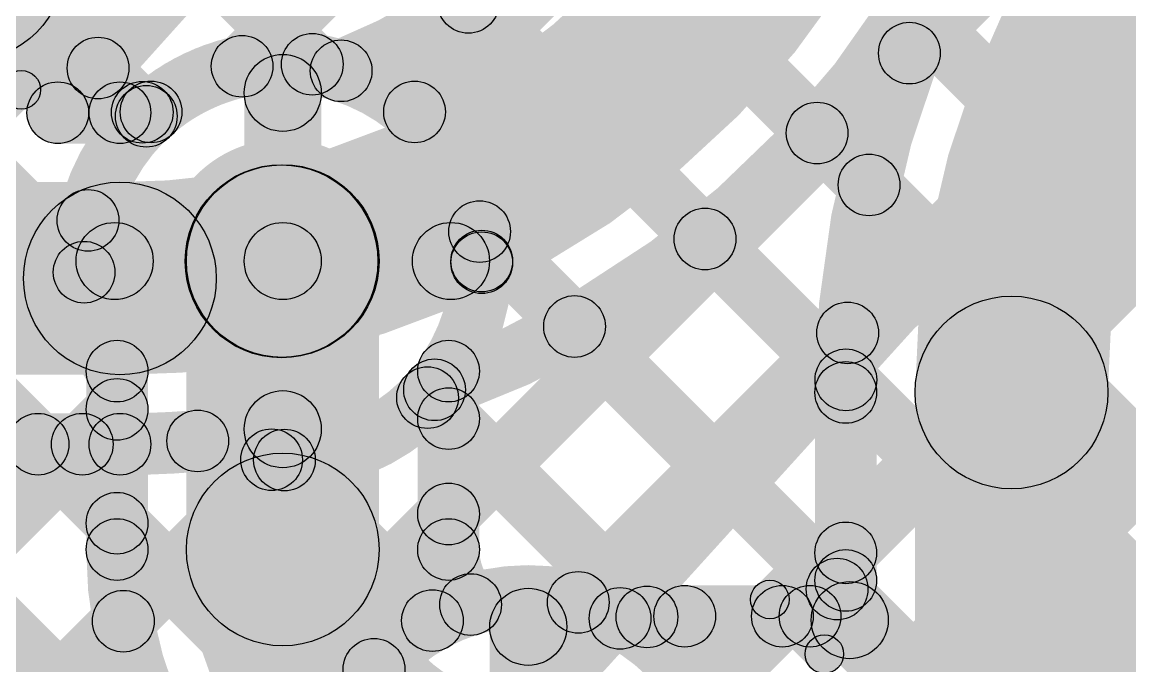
# Model space of a CAD drawing. Header units: millimetres. Extents: x -2.17 to 2.17, y -2.17 to 2.17.
# Drawn here: x -1.1756 to -1.032, y 1.0161 to 1.0996 of the extents above; entities that cross this region are included whole.
import ezdxf

# ---------------------------------------------------------------- set-up
doc = ezdxf.new("R2010")
doc.units = ezdxf.units.MM
doc.header["$MEASUREMENT"] = 0
for name, color, linetype in [('BottomLayer', 5, 'Continuous'), ('BottomSolder', 6, 'Continuous'), ('Mechanical2', 216, 'Continuous'), ('TopLayer', 1, 'Continuous'), ('TopOverlay', 2, 'Continuous'), ('TopPaste', 8, 'Continuous'), ('TopSolder', 216, 'Continuous'), ('ViaHoleLayer', 16, 'Continuous')]:
    doc.layers.add(name, color=color, linetype=linetype)

# ---------------------------------------------------------------- blocks, each defined once
blk = doc.blocks.new('WS2812B_M____170')
at = {"layer": 'TopLayer'}
blk.add_hatch(color=1, dxfattribs=at).paths.add_polyline_path([(0.03503945, -0.01141735), (0.09409455, -0.01141735), (0.09409455, -0.05078745), (0.03503945, -0.05078745)])
at = {"layer": 'TopOverlay'}
h = blk.add_hatch(color=2, dxfattribs=at)
edge = h.paths.add_edge_path()
edge.add_arc((0.07, -0.06), 0.0025, 0, 360)
for points in [[(0.072499899999875, -0.06999992500025), (0.06749990000012501, -0.06999987499975), (0.067500000000125, -0.05999997499975), (0.072499999999875, -0.06000002500025)], [(0.0699999, -0.0674999), (0.0699999, -0.0724999), (-0.0699999, -0.0724999), (-0.0699999, -0.0674999)]]:
    blk.add_hatch(color=2, dxfattribs=at).paths.add_polyline_path(points)
h = blk.add_hatch(color=2, dxfattribs=at)
edge = h.paths.add_edge_path()
edge.add_arc((0.0699999, -0.0699999), 0.0025, 0, 360)
h = blk.add_hatch(color=2, dxfattribs=at)
edge = h.paths.add_edge_path()
edge.add_arc((0.0699999, -0.0699999), 0.0025, 0, 360)
at = {"layer": 'TopPaste'}
blk.add_hatch(color=8, dxfattribs=at).paths.add_polyline_path([(0.03503945, -0.01141735), (0.09409455, -0.01141735), (0.09409455, -0.05078745), (0.03503945, -0.05078745)])
at = {"layer": 'TopSolder'}
blk.add_hatch(color=216, dxfattribs=at).paths.add_polyline_path([(0.03103945, -0.00741735), (0.09809455, -0.00741735), (0.09809455, -0.05478745), (0.03103945, -0.05478745)])
at = {"layer": 'TopOverlay'}
for centre in [(0.07, -0.06), (0.0699999, -0.0699999), (0.0699999, -0.0699999)]:
    blk.add_circle(centre, 0.0025, dxfattribs=at)
blk = doc.blocks.new('C__0402_295')
at = {"layer": 'TopLayer'}
for points in [[(-0.0275, -0.0125), (-0.0275, 0.0125), (-0.009499999999999998, 0.0125), (-0.009500000000000001, -0.0125)], [(0.009499999999999998, -0.0125), (0.009500000000000001, 0.0125), (0.0275, 0.0125), (0.0275, -0.0125)]]:
    blk.add_hatch(color=1, dxfattribs=at).paths.add_polyline_path(points)
at = {"layer": 'TopOverlay'}
h = blk.add_hatch(color=2, dxfattribs=at)
edge = h.paths.add_edge_path()
edge.add_arc((-0.031, 0.016), 0.0025, 0, 360)
h = blk.add_hatch(color=2, dxfattribs=at)
edge = h.paths.add_edge_path()
edge.add_arc((-0.031, 0.016), 0.0025, 0, 360)
for points in [[(-0.031, 0.0135), (-0.031, 0.0185), (-0.011, 0.0185), (-0.011, 0.0135)], [(0.011, 0.0135), (0.011, 0.0185), (0.031, 0.0185), (0.031, 0.0135)], [(-0.0335, 0.016), (-0.0285, 0.016), (-0.0285, -0.016), (-0.0335, -0.016)], [(0.0285, 0.016), (0.0335, 0.016), (0.0335, -0.016), (0.0285, -0.016)], [(-0.031, -0.0185), (-0.031, -0.0135), (-0.011, -0.0135), (-0.011, -0.0185)], [(0.011, -0.0185), (0.011, -0.0135), (0.031, -0.0135), (0.031, -0.0185)]]:
    blk.add_hatch(color=2, dxfattribs=at).paths.add_polyline_path(points)
h = blk.add_hatch(color=2, dxfattribs=at)
edge = h.paths.add_edge_path()
edge.add_arc((-0.011, 0.016), 0.0025, 0, 360)
h = blk.add_hatch(color=2, dxfattribs=at)
edge = h.paths.add_edge_path()
edge.add_arc((0.011, 0.016), 0.0025, 0, 360)
h = blk.add_hatch(color=2, dxfattribs=at)
edge = h.paths.add_edge_path()
edge.add_arc((0.031, 0.016), 0.0025, 0, 360)
h = blk.add_hatch(color=2, dxfattribs=at)
edge = h.paths.add_edge_path()
edge.add_arc((0.031, 0.016), 0.0025, 0, 360)
h = blk.add_hatch(color=2, dxfattribs=at)
edge = h.paths.add_edge_path()
edge.add_arc((-0.031, -0.016), 0.0025, 0, 360)
h = blk.add_hatch(color=2, dxfattribs=at)
edge = h.paths.add_edge_path()
edge.add_arc((-0.031, -0.016), 0.0025, 0, 360)
h = blk.add_hatch(color=2, dxfattribs=at)
edge = h.paths.add_edge_path()
edge.add_arc((-0.011, -0.016), 0.0025, 0, 360)
h = blk.add_hatch(color=2, dxfattribs=at)
edge = h.paths.add_edge_path()
edge.add_arc((0.011, -0.016), 0.0025, 0, 360)
h = blk.add_hatch(color=2, dxfattribs=at)
edge = h.paths.add_edge_path()
edge.add_arc((0.031, -0.016), 0.0025, 0, 360)
h = blk.add_hatch(color=2, dxfattribs=at)
edge = h.paths.add_edge_path()
edge.add_arc((0.031, -0.016), 0.0025, 0, 360)
at = {"layer": 'TopPaste'}
for points in [[(-0.0275, -0.0125), (-0.0275, 0.0125), (-0.009499999999999998, 0.0125), (-0.009500000000000001, -0.0125)], [(0.009499999999999998, -0.0125), (0.009500000000000001, 0.0125), (0.0275, 0.0125), (0.0275, -0.0125)]]:
    blk.add_hatch(color=8, dxfattribs=at).paths.add_polyline_path(points)
at = {"layer": 'TopSolder'}
for points in [[(-0.0298622, -0.0148622), (-0.0298622, 0.0148622), (-0.007137799999999999, 0.0148622), (-0.007137800000000001, -0.0148622)], [(0.007137799999999999, -0.0148622), (0.007137800000000001, 0.0148622), (0.0298622, 0.0148622), (0.0298622, -0.0148622)]]:
    blk.add_hatch(color=216, dxfattribs=at).paths.add_polyline_path(points)
at = {"layer": 'TopOverlay'}
for centre in [(-0.031, 0.016), (-0.031, 0.016), (-0.011, 0.016), (0.011, 0.016), (0.031, 0.016), (0.031, 0.016), (-0.031, -0.016), (-0.031, -0.016), (-0.011, -0.016), (0.011, -0.016), (0.031, -0.016), (0.031, -0.016)]:
    blk.add_circle(centre, 0.0025, dxfattribs=at)

msp = doc.modelspace()

# ---------------------------------------------------------------- hatches: boundary and pattern name
at = {"layer": 'BottomLayer'}
for points in [[(-1.117510872875254, 1.033006072875254), (-1.123167727124746, 1.038662927124746), (-0.1057093271247462, 2.056121327124746), (-0.1000524728752538, 2.050464472875254)], [(-1.113200772875254, 1.065600472875254), (-1.118857627124746, 1.071257327124746), (-0.1376671271247462, 2.052447827124746), (-0.1320102728752538, 2.046790972875254)], [(-1.121923272875254, 1.085162272875254), (-1.127580127124746, 1.090819127124746), (-0.1696249271247462, 2.048774327124746), (-0.1639680728752538, 2.043117472875254)], [(-1.144286372875254, 1.091083472875254), (-1.149943227124746, 1.096740327124746), (-0.2015827271247462, 2.045100827124746), (-0.1959258728752538, 2.039443972875254)], [(-1.971593072875254, 0.2920610728752538), (-1.977249927124746, 0.2977179271247462), (-0.2335405271247462, 2.041427327124746), (-0.2278836728752538, 2.035770472875254)], [(-1.412641927124746, 1.476274972875254), (-1.406985072875254, 1.481931827124746), (-0.4903816728752539, 0.5653284271247462), (-0.4960385271247462, 0.5596715728752538)], [(-1.426784027281452, 1.46213287303196), (-1.421127172718547, 1.46778972696804), (-0.5186659727185475, 0.5653284269680399), (-0.5243228272814524, 0.5596715730319601)], [(-1.440924127124746, 1.447992772875254), (-1.435267272875254, 1.453649627124746), (-0.5469460728752539, 0.5653284271247462), (-0.5526029271247461, 0.5596715728752538)], [(-1.455066227286243, 1.433850673036751), (-1.449409372713757, 1.439507526963249), (-0.5737189727137568, 0.5638170269632492), (-0.5793758272862432, 0.5581601730367508)], [(-1.100688172875254, 1.021544472875254), (-1.106345027124746, 1.027201327124746), (-0.7073284271247462, 1.426217927124746), (-0.7016715728752538, 1.420561072875254)], [(-1.469208427124746, 1.419708472875254), (-1.463551572875254, 1.425365327124746), (-1.135186572875254, 1.097000327124746), (-1.140843427124746, 1.091343472875254)], [(-1.483350527565349, 1.405566373315856), (-1.477693672434651, 1.411223226684144), (-1.156721172434651, 1.090250626684144), (-1.162378027565349, 1.084593773315856)], [(-1.497492727124746, 1.391424172875254), (-1.491835872875254, 1.397081027124746), (-1.164781272875254, 1.070026427124746), (-1.170438127124746, 1.064369572875254)], [(-1.084696172875254, 1.009252172875254), (-1.090353027124746, 1.014909027124746), (-0.7073284271247462, 1.397933627124746), (-0.7016715728752538, 1.392276772875254)], [(-1.510450027124746, 1.376097172875254), (-1.504793172875254, 1.381754027124746), (-1.160510872875254, 1.037471727124746), (-1.166167727124746, 1.031814872875254)], [(-1.773602972875254, 0.2920610728752538), (-1.779259827124746, 0.2977179271247462), (-0.7073284271247462, 1.369649327124746), (-0.7016715728752538, 1.363992472875254)], [(-1.522620827124746, 1.359983672875254), (-1.516963972875254, 1.365640527124746), (-0.6425413728752538, 0.4912179271247462), (-0.6481982271247462, 0.4855610728752539)], [(-1.745318672875254, 0.2920610728752538), (-1.750975527124746, 0.2977179271247462), (-0.7073284271247462, 1.341365027124746), (-0.7016715728752538, 1.335708172875254)], [(-1.1368393, 1.0686458), (-1.1468393, 1.0686458), (-1.1468393, 1.0904568), (-1.1368393, 1.0904568)], [(-1.943308772875254, 0.2920610728752538), (-1.948965627124746, 0.2977179271247462), (-1.169933827124746, 1.076749727124746), (-1.164276972875254, 1.071092872875254)], [(-1.119141627124746, 1.069641672875254), (-1.113484772875254, 1.075298527124746), (-0.5920360728752538, 0.5538498271247462), (-0.5976929271247462, 0.5481929728752538)], [(-1.1636503, 1.0636458), (-1.1636503, 1.0736458), (-1.1418393, 1.0736458), (-1.1418393, 1.0636458)], [(-1.1418393, 1.0636458), (-1.1418393, 1.0736458), (-1.1200283, 1.0736458), (-1.1200283, 1.0636458)], [(-1.1293393, 1.0312288), (-1.1543393, 1.0312288), (-1.1543393, 1.0686458), (-1.1293393, 1.0686458)], [(-1.1593393, 1.0312288), (-1.1673393, 1.0312288), (-1.1673393, 1.0543644), (-1.1593393, 1.0543644)], [(-1.1163393, 1.0312288), (-1.1243393, 1.0312288), (-1.1243393, 1.0543644), (-1.1163393, 1.0543644)], [(-1.915024472875254, 0.2920610728752538), (-1.920681327124746, 0.2977179271247462), (-1.166167727124746, 1.052231527124746), (-1.160510872875254, 1.046574672875254)], [(-1.123167727124746, 1.045383472875254), (-1.117510872875254, 1.051040327124746), (-0.6035972728752539, 0.5371267271247462), (-0.6092541271247461, 0.5314698728752538)], [(-1.886740172875254, 0.2920610728752538), (-1.892397027124746, 0.2977179271247462), (-1.165351727124746, 1.024763227124746), (-1.159694872875254, 1.019106372875254)], [(-1.105, 0.9993895), (-1.115, 0.9993895), (-1.115, 1.0212005), (-1.105, 1.0212005)]]:
    msp.add_hatch(color=5, dxfattribs=at).paths.add_polyline_path(points)
h = msp.add_hatch(color=5, dxfattribs=at)
edge = h.paths.add_edge_path()
edge.add_arc((-1.1471148, 1.0939119), 0.004, 0, 360)
h = msp.add_hatch(color=5, dxfattribs=at)
edge = h.paths.add_edge_path()
edge.add_arc((-1.138015, 1.0941719), 0.004, 0, 360)
h = msp.add_hatch(color=5, dxfattribs=at)
edge = h.paths.add_edge_path()
edge.add_arc((-1.1418393, 1.0904568), 0.005, 0, 360)
h = msp.add_hatch(color=5, dxfattribs=at)
edge = h.paths.add_edge_path()
edge.add_arc((-1.1595496, 1.0874222), 0.004, 0, 360)
h = msp.add_hatch(color=5, dxfattribs=at)
edge = h.paths.add_edge_path()
edge.add_arc((-1.1247517, 1.0879907), 0.004, 0, 360)
h = msp.add_hatch(color=5, dxfattribs=at)
edge = h.paths.add_edge_path()
edge.add_arc((-1.1418393, 1.0686458), 0.0125, 0, 360)
h = msp.add_hatch(color=5, dxfattribs=at)
edge = h.paths.add_edge_path()
edge.add_arc((-1.1418393, 1.0686458), 0.011811, 0, 360)
h = msp.add_hatch(color=5, dxfattribs=at)
edge = h.paths.add_edge_path()
edge.add_arc((-1.1671054, 1.0739213), 0.004, 0, 360)
h = msp.add_hatch(color=5, dxfattribs=at)
edge = h.paths.add_edge_path()
edge.add_arc((-1.1163132, 1.0724701), 0.004, 0, 360)
h = msp.add_hatch(color=5, dxfattribs=at)
edge = h.paths.add_edge_path()
edge.add_arc((-1.1636503, 1.0686458), 0.005, 0, 360)
h = msp.add_hatch(color=5, dxfattribs=at)
edge = h.paths.add_edge_path()
edge.add_arc((-1.1418393, 1.0686458), 0.005, 0, 360)
h = msp.add_hatch(color=5, dxfattribs=at)
edge = h.paths.add_edge_path()
edge.add_arc((-1.1418393, 1.0686458), 0.005, 0, 360)
h = msp.add_hatch(color=5, dxfattribs=at)
edge = h.paths.add_edge_path()
edge.add_arc((-1.1418393, 1.0686458), 0.005, 0, 360)
h = msp.add_hatch(color=5, dxfattribs=at)
edge = h.paths.add_edge_path()
edge.add_arc((-1.1200283, 1.0686458), 0.005, 0, 360)
h = msp.add_hatch(color=5, dxfattribs=at)
edge = h.paths.add_edge_path()
edge.add_arc((-1.1160292, 1.0684289), 0.004, 0, 360)
h = msp.add_hatch(color=5, dxfattribs=at)
edge = h.paths.add_edge_path()
edge.add_arc((-1.1160283, 1.0686458), 0.004, 0, 360)
h = msp.add_hatch(color=5, dxfattribs=at)
edge = h.paths.add_edge_path()
edge.add_arc((-1.1160283, 1.0686458), 0.004, 0, 360)
h = msp.add_hatch(color=5, dxfattribs=at)
edge = h.paths.add_edge_path()
edge.add_arc((-1.1676097, 1.067198), 0.004, 0, 360)
h = msp.add_hatch(color=5, dxfattribs=at)
edge = h.paths.add_edge_path()
edge.add_arc((-1.1633393, 1.0543644), 0.004, 0, 360)
h = msp.add_hatch(color=5, dxfattribs=at)
edge = h.paths.add_edge_path()
edge.add_arc((-1.1633393, 1.0543644), 0.004, 0, 360)
h = msp.add_hatch(color=5, dxfattribs=at)
edge = h.paths.add_edge_path()
edge.add_arc((-1.1203393, 1.0543644), 0.004, 0, 360)
h = msp.add_hatch(color=5, dxfattribs=at)
edge = h.paths.add_edge_path()
edge.add_arc((-1.1203393, 1.0543644), 0.004, 0, 360)
h = msp.add_hatch(color=5, dxfattribs=at)
edge = h.paths.add_edge_path()
edge.add_arc((-1.1633393, 1.0494031), 0.004, 0, 360)
h = msp.add_hatch(color=5, dxfattribs=at)
edge = h.paths.add_edge_path()
edge.add_arc((-1.1203393, 1.0482119), 0.004, 0, 360)
h = msp.add_hatch(color=5, dxfattribs=at)
edge = h.paths.add_edge_path()
edge.add_arc((-1.1418393, 1.0312288), 0.0125, 0, 360)
h = msp.add_hatch(color=5, dxfattribs=at)
edge = h.paths.add_edge_path()
edge.add_arc((-1.1418393, 1.0312288), 0.0125, 0, 360)
h = msp.add_hatch(color=5, dxfattribs=at)
edge = h.paths.add_edge_path()
edge.add_arc((-1.1203393, 1.0358345), 0.004, 0, 360)
h = msp.add_hatch(color=5, dxfattribs=at)
edge = h.paths.add_edge_path()
edge.add_arc((-1.1633393, 1.0346433), 0.004, 0, 360)
h = msp.add_hatch(color=5, dxfattribs=at)
edge = h.paths.add_edge_path()
edge.add_arc((-1.1633393, 1.0312288), 0.004, 0, 360)
h = msp.add_hatch(color=5, dxfattribs=at)
edge = h.paths.add_edge_path()
edge.add_arc((-1.1633393, 1.0312288), 0.004, 0, 360)
h = msp.add_hatch(color=5, dxfattribs=at)
edge = h.paths.add_edge_path()
edge.add_arc((-1.1203393, 1.0312288), 0.004, 0, 360)
h = msp.add_hatch(color=5, dxfattribs=at)
edge = h.paths.add_edge_path()
edge.add_arc((-1.1203393, 1.0312288), 0.004, 0, 360)
h = msp.add_hatch(color=5, dxfattribs=at)
edge = h.paths.add_edge_path()
edge.add_arc((-1.1174815, 1.0240924), 0.004, 0, 360)
h = msp.add_hatch(color=5, dxfattribs=at)
edge = h.paths.add_edge_path()
edge.add_arc((-1.1174815, 1.0240924), 0.004, 0, 360)
h = msp.add_hatch(color=5, dxfattribs=at)
edge = h.paths.add_edge_path()
edge.add_arc((-1.1035166, 1.0243729), 0.004, 0, 360)
h = msp.add_hatch(color=5, dxfattribs=at)
edge = h.paths.add_edge_path()
edge.add_arc((-1.1625233, 1.0219348), 0.004, 0, 360)
h = msp.add_hatch(color=5, dxfattribs=at)
edge = h.paths.add_edge_path()
edge.add_arc((-1.11, 1.0212005), 0.005, 0, 360)
at = {"layer": 'BottomSolder'}
h = msp.add_hatch(color=6, dxfattribs=at)
edge = h.paths.add_edge_path()
edge.add_arc((-1.1418393, 1.0686458), 0.015811, 0, 360)
at = {"layer": 'TopLayer'}
for points in [[(-1.144286372875254, 1.091083472875254), (-1.149943227124746, 1.096740327124746), (-1.088000627124746, 1.158682927124746), (-1.082343772875254, 1.153026072875254)], [(-1.163949527124746, 1.142729872875254), (-1.158292672875254, 1.148386727124746), (-1.114939072875254, 1.105033127124746), (-1.120595927124746, 1.099376272875254)], [(-1.163949527124746, 1.114449772875254), (-1.158292672875254, 1.120106627124746), (-1.135186372875254, 1.097000327124746), (-1.140843227124746, 1.091343472875254)], [(-1.168048519145103, 1.085212979299333), (-1.173993680854897, 1.090566020700667), (-1.157571680854897, 1.108804520700667), (-1.151626519145103, 1.103451479299333)], [(-1.146288472875254, 1.004228472875254), (-1.151945327124746, 1.009885327124746), (-1.063387427124746, 1.098443227124746), (-1.057730572875254, 1.092786372875254)], [(-1.168635727124746, 1.090851672875254), (-1.162978872875254, 1.096508527124746), (-1.157241572875254, 1.090771227124746), (-1.162898427124746, 1.085114372875254)], [(-1.1710211, 1.0838895), (-1.1710211, 1.0918895), (-1.1629621, 1.0918895), (-1.1629621, 1.0838895)], [(-1.1368393, 1.0686458), (-1.1468393, 1.0686458), (-1.1468393, 1.0904568), (-1.1368393, 1.0904568)], [(-1.075355727124746, 1.082420372875254), (-1.069698872875254, 1.088077227124746), (-1.062964672875254, 1.081343027124746), (-1.068621527124746, 1.075686172875254)], [(-1.142, 1.0561458), (-1.142, 1.0811458), (-1.1418394, 1.0811458), (-1.1418394, 1.0561458)], [(-1.1981831, 1.0538895), (-1.1981831, 1.0788895), (-1.1629621, 1.0788895), (-1.1629621, 1.0538895)], [(-1.089898427124746, 1.068678772875254), (-1.084241572875254, 1.074335627124746), (-1.065972172875254, 1.056066227124746), (-1.071629027124746, 1.050409372875254)], [(-1.1295, 1.0686112), (-1.1545, 1.0686112), (-1.1545, 1.0686458), (-1.1295, 1.0686458)], [(-1.1368393, 1.0468348), (-1.1468393, 1.0468348), (-1.1468393, 1.0686458), (-1.1368393, 1.0686458)], [(-1.106827222973052, 1.057327468723565), (-1.101170377026949, 1.062984331276435), (-1.067106777026948, 1.028920831276435), (-1.072763622973052, 1.023263968723565)], [(-1.100688172875254, 1.021544472875254), (-1.106345027124746, 1.027201327124746), (-1.071394327124746, 1.062152027124746), (-1.065737472875254, 1.056495172875254)], [(-1.125891227124746, 1.048107172875254), (-1.120234372875254, 1.053764027124746), (-1.091777672875254, 1.025307327124746), (-1.097434527124746, 1.019650472875254)], [(-1.0648116, 1.027216), (-1.0728116, 1.027216), (-1.0728116, 1.0516003), (-1.0648116, 1.0516003)], [(-1.0348116, 1.0010781), (-1.0598116, 1.0010781), (-1.0598116, 1.0516003), (-1.0348116, 1.0516003)], [(-1.183050472875254, 1.024035072875254), (-1.188707327124746, 1.029691927124746), (-1.170681327124746, 1.047717927124746), (-1.165024472875254, 1.042061072875254)], [(-1.1858789, 1.0408895), (-1.1858789, 1.0488895), (-1.1629621, 1.0488895), (-1.1629621, 1.0408895)], [(-1.176413727124746, 1.042061072875254), (-1.170756872875254, 1.047717927124746), (-1.137426672875254, 1.014387727124746), (-1.143083527124746, 1.008730872875254)], [(-1.183508872875254, 0.9952923728752539), (-1.189165727124746, 1.000949227124746), (-1.144450827124746, 1.045664127124746), (-1.138793972875254, 1.040007272875254)], [(-1.146115327124746, 1.040046972875254), (-1.140458472875254, 1.045703827124746), (-1.119596272875254, 1.024841627124746), (-1.125253127124746, 1.019184772875254)], [(-1.074198672875254, 1.019749672875254), (-1.079855527124746, 1.025406527124746), (-1.071640027124746, 1.033622027124746), (-1.065983172875254, 1.027965172875254)], [(-1.188707327124746, 1.026070372875254), (-1.183050472875254, 1.031727227124746), (-1.155493572875254, 1.004170327124746), (-1.161150427124746, 0.9985134728752538)], [(-1.043776066094067, 0.9975425660940673), (-1.050847133905933, 1.004613633905933), (-1.022896933905933, 1.032563833905933), (-1.015825866094067, 1.025492766094067)], [(-1.070621072875254, 1.019749672875254), (-1.076277927124746, 1.025406527124746), (-1.071640027124746, 1.030044427124746), (-1.065983172875254, 1.024387572875254)], [(-1.0896968, 1.0185781), (-1.0896968, 1.0265781), (-1.0734495, 1.0265781), (-1.0734495, 1.0185781)], [(-1.071837633905933, 1.018533066094067), (-1.064766566094067, 1.025604133905933), (-1.043776066094067, 1.004613633905933), (-1.050847133905933, 0.9975425660940673)], [(-1.105, 0.9993895), (-1.115, 0.9993895), (-1.115, 1.0212005), (-1.105, 1.0212005)]]:
    msp.add_hatch(color=1, dxfattribs=at).paths.add_polyline_path(points)
h = msp.add_hatch(color=1, dxfattribs=at)
edge = h.paths.add_edge_path()
edge.add_arc((-1.1826211, 1.1071377), 0.0125, 0, 360)
h = msp.add_hatch(color=1, dxfattribs=at)
edge = h.paths.add_edge_path()
edge.add_arc((-1.1177675, 1.1022047), 0.004, 0, 360)
h = msp.add_hatch(color=1, dxfattribs=at)
edge = h.paths.add_edge_path()
edge.add_arc((-1.060559, 1.0956148), 0.004, 0, 360)
h = msp.add_hatch(color=1, dxfattribs=at)
edge = h.paths.add_edge_path()
edge.add_arc((-1.1471148, 1.0939119), 0.004, 0, 360)
h = msp.add_hatch(color=1, dxfattribs=at)
edge = h.paths.add_edge_path()
edge.add_arc((-1.1380148, 1.0941719), 0.004, 0, 360)
h = msp.add_hatch(color=1, dxfattribs=at)
edge = h.paths.add_edge_path()
edge.add_arc((-1.1658073, 1.0936801), 0.004, 0, 360)
h = msp.add_hatch(color=1, dxfattribs=at)
edge = h.paths.add_edge_path()
edge.add_arc((-1.1342685, 1.0933215), 0.004, 0, 360)
h = msp.add_hatch(color=1, dxfattribs=at)
edge = h.paths.add_edge_path()
edge.add_arc((-1.1342685, 1.0933215), 0.004, 0, 360)
h = msp.add_hatch(color=1, dxfattribs=at)
edge = h.paths.add_edge_path()
edge.add_arc((-1.1418393, 1.0904568), 0.005, 0, 360)
h = msp.add_hatch(color=1, dxfattribs=at)
edge = h.paths.add_edge_path()
edge.add_arc((-1.1710211, 1.0878895), 0.004, 0, 360)
h = msp.add_hatch(color=1, dxfattribs=at)
edge = h.paths.add_edge_path()
edge.add_arc((-1.1710211, 1.0878895), 0.004, 0, 360)
h = msp.add_hatch(color=1, dxfattribs=at)
edge = h.paths.add_edge_path()
edge.add_arc((-1.1629621, 1.0878895), 0.004, 0, 360)
h = msp.add_hatch(color=1, dxfattribs=at)
edge = h.paths.add_edge_path()
edge.add_arc((-1.1629621, 1.0878895), 0.004, 0, 360)
h = msp.add_hatch(color=1, dxfattribs=at)
edge = h.paths.add_edge_path()
edge.add_arc((-1.16007, 1.0879428), 0.004, 0, 360)
h = msp.add_hatch(color=1, dxfattribs=at)
edge = h.paths.add_edge_path()
edge.add_arc((-1.1589237, 1.0879934), 0.004, 0, 360)
h = msp.add_hatch(color=1, dxfattribs=at)
edge = h.paths.add_edge_path()
edge.add_arc((-1.1589237, 1.0879934), 0.004, 0, 360)
h = msp.add_hatch(color=1, dxfattribs=at)
edge = h.paths.add_edge_path()
edge.add_arc((-1.0725273, 1.0852488), 0.004, 0, 360)
h = msp.add_hatch(color=1, dxfattribs=at)
edge = h.paths.add_edge_path()
edge.add_arc((-1.0657931, 1.0785146), 0.004, 0, 360)
h = msp.add_hatch(color=1, dxfattribs=at)
edge = h.paths.add_edge_path()
edge.add_arc((-1.142, 1.0686458), 0.0125, 0, 360)
h = msp.add_hatch(color=1, dxfattribs=at)
edge = h.paths.add_edge_path()
edge.add_arc((-1.142, 1.0686458), 0.0125, 0, 360)
h = msp.add_hatch(color=1, dxfattribs=at)
edge = h.paths.add_edge_path()
edge.add_arc((-1.142, 1.0686112), 0.0125, 0, 360)
h = msp.add_hatch(color=1, dxfattribs=at)
edge = h.paths.add_edge_path()
edge.add_arc((-1.142, 1.0686112), 0.0125, 0, 360)
h = msp.add_hatch(color=1, dxfattribs=at)
edge = h.paths.add_edge_path()
edge.add_arc((-1.1418394, 1.0686458), 0.0125, 0, 360)
h = msp.add_hatch(color=1, dxfattribs=at)
edge = h.paths.add_edge_path()
edge.add_arc((-1.1418393, 1.0686458), 0.0125, 0, 360)
h = msp.add_hatch(color=1, dxfattribs=at)
edge = h.paths.add_edge_path()
edge.add_arc((-1.1418393, 1.0686458), 0.011811, 0, 360)
h = msp.add_hatch(color=1, dxfattribs=at)
edge = h.paths.add_edge_path()
edge.add_arc((-1.1629621, 1.0663895), 0.0125, 0, 360)
h = msp.add_hatch(color=1, dxfattribs=at)
edge = h.paths.add_edge_path()
edge.add_arc((-1.1629621, 1.0663895), 0.0125, 0, 360)
h = msp.add_hatch(color=1, dxfattribs=at)
edge = h.paths.add_edge_path()
edge.add_arc((-1.08707, 1.0715072), 0.004, 0, 360)
h = msp.add_hatch(color=1, dxfattribs=at)
edge = h.paths.add_edge_path()
edge.add_arc((-1.1418393, 1.0686458), 0.005, 0, 360)
h = msp.add_hatch(color=1, dxfattribs=at)
edge = h.paths.add_edge_path()
edge.add_arc((-1.1418393, 1.0686458), 0.005, 0, 360)
h = msp.add_hatch(color=1, dxfattribs=at)
edge = h.paths.add_edge_path()
edge.add_arc((-1.1039988, 1.0601559), 0.004, 0, 360)
h = msp.add_hatch(color=1, dxfattribs=at)
edge = h.paths.add_edge_path()
edge.add_arc((-1.0685659, 1.0593236), 0.004, 0, 360)
h = msp.add_hatch(color=1, dxfattribs=at)
edge = h.paths.add_edge_path()
edge.add_arc((-1.0473116, 1.0516003), 0.0125, 0, 360)
h = msp.add_hatch(color=1, dxfattribs=at)
edge = h.paths.add_edge_path()
edge.add_arc((-1.0473116, 1.0516003), 0.0125, 0, 360)
h = msp.add_hatch(color=1, dxfattribs=at)
edge = h.paths.add_edge_path()
edge.add_arc((-1.0688006, 1.0532378), 0.004, 0, 360)
h = msp.add_hatch(color=1, dxfattribs=at)
edge = h.paths.add_edge_path()
edge.add_arc((-1.1230628, 1.0509356), 0.004, 0, 360)
h = msp.add_hatch(color=1, dxfattribs=at)
edge = h.paths.add_edge_path()
edge.add_arc((-1.1221589, 1.0519459), 0.004, 0, 360)
h = msp.add_hatch(color=1, dxfattribs=at)
edge = h.paths.add_edge_path()
edge.add_arc((-1.1221589, 1.0519458), 0.004, 0, 360)
h = msp.add_hatch(color=1, dxfattribs=at)
edge = h.paths.add_edge_path()
edge.add_arc((-1.0688116, 1.0516003), 0.004, 0, 360)
h = msp.add_hatch(color=1, dxfattribs=at)
edge = h.paths.add_edge_path()
edge.add_arc((-1.0688116, 1.0516003), 0.004, 0, 360)
h = msp.add_hatch(color=1, dxfattribs=at)
edge = h.paths.add_edge_path()
edge.add_arc((-1.1418393, 1.0468348), 0.005, 0, 360)
h = msp.add_hatch(color=1, dxfattribs=at)
edge = h.paths.add_edge_path()
edge.add_arc((-1.1528677, 1.0453096), 0.004, 0, 360)
h = msp.add_hatch(color=1, dxfattribs=at)
edge = h.paths.add_edge_path()
edge.add_arc((-1.1528677, 1.0453095), 0.004, 0, 360)
h = msp.add_hatch(color=1, dxfattribs=at)
edge = h.paths.add_edge_path()
edge.add_arc((-1.1735853, 1.0448895), 0.004, 0, 360)
h = msp.add_hatch(color=1, dxfattribs=at)
edge = h.paths.add_edge_path()
edge.add_arc((-1.1678529, 1.0448895), 0.004, 0, 360)
h = msp.add_hatch(color=1, dxfattribs=at)
edge = h.paths.add_edge_path()
edge.add_arc((-1.1629621, 1.0448895), 0.004, 0, 360)
h = msp.add_hatch(color=1, dxfattribs=at)
edge = h.paths.add_edge_path()
edge.add_arc((-1.1629621, 1.0448895), 0.004, 0, 360)
h = msp.add_hatch(color=1, dxfattribs=at)
edge = h.paths.add_edge_path()
edge.add_arc((-1.1432869, 1.0428754), 0.004, 0, 360)
h = msp.add_hatch(color=1, dxfattribs=at)
edge = h.paths.add_edge_path()
edge.add_arc((-1.1416224, 1.0428357), 0.004, 0, 360)
h = msp.add_hatch(color=1, dxfattribs=at)
edge = h.paths.add_edge_path()
edge.add_arc((-1.0688116, 1.0307936), 0.004, 0, 360)
h = msp.add_hatch(color=1, dxfattribs=at)
edge = h.paths.add_edge_path()
edge.add_arc((-1.0688116, 1.027216), 0.004, 0, 360)
h = msp.add_hatch(color=1, dxfattribs=at)
edge = h.paths.add_edge_path()
edge.add_arc((-1.0688116, 1.027216), 0.004, 0, 360)
h = msp.add_hatch(color=1, dxfattribs=at)
edge = h.paths.add_edge_path()
edge.add_arc((-1.0699352, 1.0260924), 0.004, 0, 360)
h = msp.add_hatch(color=1, dxfattribs=at)
edge = h.paths.add_edge_path()
edge.add_arc((-1.1035166, 1.0243729), 0.004, 0, 360)
h = msp.add_hatch(color=1, dxfattribs=at)
edge = h.paths.add_edge_path()
edge.add_arc((-1.1224247, 1.0220132), 0.004, 0, 360)
h = msp.add_hatch(color=1, dxfattribs=at)
edge = h.paths.add_edge_path()
edge.add_arc((-1.11, 1.0212005), 0.005, 0, 360)
h = msp.add_hatch(color=1, dxfattribs=at)
edge = h.paths.add_edge_path()
edge.add_arc((-1.0980891, 1.0222879), 0.004, 0, 360)
h = msp.add_hatch(color=1, dxfattribs=at)
edge = h.paths.add_edge_path()
edge.add_arc((-1.0980891, 1.0222879), 0.004, 0, 360)
h = msp.add_hatch(color=1, dxfattribs=at)
edge = h.paths.add_edge_path()
edge.add_arc((-1.0946061, 1.0224789), 0.004, 0, 360)
h = msp.add_hatch(color=1, dxfattribs=at)
edge = h.paths.add_edge_path()
edge.add_arc((-1.0896968, 1.0225781), 0.004, 0, 360)
h = msp.add_hatch(color=1, dxfattribs=at)
edge = h.paths.add_edge_path()
edge.add_arc((-1.0896968, 1.0225781), 0.004, 0, 360)
h = msp.add_hatch(color=1, dxfattribs=at)
edge = h.paths.add_edge_path()
edge.add_arc((-1.0770271, 1.0225781), 0.004, 0, 360)
h = msp.add_hatch(color=1, dxfattribs=at)
edge = h.paths.add_edge_path()
edge.add_arc((-1.0734495, 1.0225781), 0.004, 0, 360)
h = msp.add_hatch(color=1, dxfattribs=at)
edge = h.paths.add_edge_path()
edge.add_arc((-1.0734495, 1.0225781), 0.004, 0, 360)
h = msp.add_hatch(color=1, dxfattribs=at)
edge = h.paths.add_edge_path()
edge.add_arc((-1.0683021, 1.0220686), 0.005, 0, 360)
h = msp.add_hatch(color=1, dxfattribs=at)
edge = h.paths.add_edge_path()
edge.add_arc((-1.1300075, 1.0156962), 0.004, 0, 360)
h = msp.add_hatch(color=1, dxfattribs=at)
edge = h.paths.add_edge_path()
edge.add_arc((-1.1300075, 1.0156961), 0.004, 0, 360)
at = {"layer": 'ViaHoleLayer'}
h = msp.add_hatch(color=16, dxfattribs=at)
edge = h.paths.add_edge_path()
edge.add_arc((-1.1418393, 1.0686458), 0.0059055, 0, 360)

# ---------------------------------------------------------------- linework, layer by layer
at = {"layer": 'BottomLayer'}
for points, const_width in [([(-1.1633393, 1.0543644, -1.346428769388742), (-1.1160283, 1.0686458)], 0.008), ([(-1.1160283, 1.0686458, -0.1476408633870396), (-1.1203393, 1.0543644)], 0.008), ([(-1.11, 0.9993895, -0.4142135623730951), (-1.1418393, 1.0312288)], 0.025), ([(-1.1282051, 0.9810924, -0.3155073732389514), (-1.1633393, 1.0312288)], 0.008), ([(-1.1174815, 1.0240924, -0.1927841736673083), (-1.1203393, 1.0312288)], 0.008), ([(-1.1174815, 1.0240924, -0.5032180468616502), (-1.084189, 0.9993895)], 0.008)]:
    msp.add_lwpolyline(points, format="xyb", dxfattribs=dict(at, const_width=const_width))
for centre, radius in [((-1.1471148, 1.0939119), 0.004), ((-1.138015, 1.0941719), 0.004), ((-1.1418393, 1.0904568), 0.005), ((-1.1595496, 1.0874222), 0.004), ((-1.1247517, 1.0879907), 0.004), ((-1.1418393, 1.0686458), 0.0125), ((-1.1671054, 1.0739213), 0.004), ((-1.1163132, 1.0724701), 0.004), ((-1.1636503, 1.0686458), 0.005), ((-1.1418393, 1.0686458), 0.005), ((-1.1418393, 1.0686458), 0.005), ((-1.1418393, 1.0686458), 0.005), ((-1.1200283, 1.0686458), 0.005), ((-1.1160292, 1.0684289), 0.004), ((-1.1160283, 1.0686458), 0.004), ((-1.1160283, 1.0686458), 0.004), ((-1.1676097, 1.067198), 0.004), ((-1.1633393, 1.0543644), 0.004), ((-1.1633393, 1.0543644), 0.004), ((-1.1203393, 1.0543644), 0.004), ((-1.1203393, 1.0543644), 0.004), ((-1.1633393, 1.0494031), 0.004), ((-1.1203393, 1.0482119), 0.004), ((-1.1418393, 1.0312288), 0.0125), ((-1.1418393, 1.0312288), 0.0125), ((-1.1203393, 1.0358345), 0.004), ((-1.1633393, 1.0346433), 0.004), ((-1.1633393, 1.0312288), 0.004), ((-1.1633393, 1.0312288), 0.004), ((-1.1203393, 1.0312288), 0.004), ((-1.1203393, 1.0312288), 0.004), ((-1.1174815, 1.0240924), 0.004), ((-1.1174815, 1.0240924), 0.004), ((-1.1035166, 1.0243729), 0.004), ((-1.1625233, 1.0219348), 0.004), ((-1.11, 1.0212005), 0.005)]:
    msp.add_circle(centre, radius, dxfattribs=at)
at = {"layer": 'Mechanical2', "const_width": 0.01}
for points in [[(2.1653543, 0.001, 1), (-2.1653543, 0.001, 1)], [(2.081354, -0.01, 1), (-2.049354, -0.01, 1)], [(1.8405512, 0.001, 1), (-1.8405512, 0.001, 1)], [(1.6437008, 0.001, 1), (-1.6437008, 0.001, 1)], [(1.503937, 0, 1), (-1.503937, 0, 1)], [(1.3070866, 0.001, 1), (-1.3070866, 0.001, 1)], [(1.1732283, 0.001, 1), (-1.1732283, 0.001, 1)]]:
    msp.add_lwpolyline(points, format="xyb", close=True, dxfattribs=at)
at = {"layer": 'TopLayer'}
for points, const_width in [([(-1.0629621, 1.1663895, -0.3531646354840472), (-1.1418393, 1.0686458)], 0.025), ([(-1.0688116, 1.0516003, -0.4142135623730951), (-0.9473116, 1.1731003)], 0.008), ([(-1.0844621, 1.1663895, -0.3084055074482516), (-1.1342685, 1.0933215)], 0.008), ([(-1.0414621, 1.1663895, -0.317108450419745), (-1.1221589, 1.0519459)], 0.008), ([(-1.0473116, 1.0516003, -0.4142135623730951), (-0.9473116, 1.1516003)], 0.025), ([(-1.1589237, 1.0879934, -0.260955195715529), (-1.1342685, 1.0933215)], 0.008), ([(-1.1589237, 1.0879934, -0.0128674960287908), (-1.1629621, 1.0878895)], 0.008), ([(-1.142, 1.0686112, -0.05284594490673502), (-1.1629621, 1.0663895)], 0.025), ([(-1.1221589, 1.0519458, -0.3393489090621282), (-1.1528677, 1.0453095)], 0.008), ([(-1.1528677, 1.0453096, -0.02079725360953289), (-1.1629621, 1.0448895)], 0.008), ([(-1.1300075, 1.0156962, -0.3555964371112363), (-1.0980891, 1.0222879)], 0.008), ([(-1.0980891, 1.0222879, -0.01728356503025699), (-1.0896968, 1.0225781)], 0.008), ([(-1.2111968, 0.9010781, -0.3182920107147788), (-1.1300075, 1.0156961)], 0.008)]:
    msp.add_lwpolyline(points, format="xyb", dxfattribs=dict(at, const_width=const_width))
for centre, radius in [((-1.1826211, 1.1071377), 0.0125), ((-1.1177675, 1.1022047), 0.004), ((-1.060559, 1.0956148), 0.004), ((-1.1471148, 1.0939119), 0.004), ((-1.1380148, 1.0941719), 0.004), ((-1.1658073, 1.0936801), 0.004), ((-1.1342685, 1.0933215), 0.004), ((-1.1342685, 1.0933215), 0.004), ((-1.1418393, 1.0904568), 0.005), ((-1.1710211, 1.0878895), 0.004), ((-1.1710211, 1.0878895), 0.004), ((-1.1629621, 1.0878895), 0.004), ((-1.1629621, 1.0878895), 0.004), ((-1.16007, 1.0879428), 0.004), ((-1.1589237, 1.0879934), 0.004), ((-1.1589237, 1.0879934), 0.004), ((-1.0725273, 1.0852488), 0.004), ((-1.0657931, 1.0785146), 0.004), ((-1.142, 1.0686458), 0.0125), ((-1.142, 1.0686458), 0.0125), ((-1.142, 1.0686112), 0.0125), ((-1.142, 1.0686112), 0.0125), ((-1.1418394, 1.0686458), 0.0125), ((-1.1418393, 1.0686458), 0.0125), ((-1.1629621, 1.0663895), 0.0125), ((-1.1629621, 1.0663895), 0.0125), ((-1.08707, 1.0715072), 0.004), ((-1.1418393, 1.0686458), 0.005), ((-1.1418393, 1.0686458), 0.005), ((-1.1039988, 1.0601559), 0.004), ((-1.0685659, 1.0593236), 0.004), ((-1.0473116, 1.0516003), 0.0125), ((-1.0473116, 1.0516003), 0.0125), ((-1.0688006, 1.0532378), 0.004), ((-1.1230628, 1.0509356), 0.004), ((-1.1221589, 1.0519459), 0.004), ((-1.1221589, 1.0519458), 0.004), ((-1.0688116, 1.0516003), 0.004), ((-1.0688116, 1.0516003), 0.004), ((-1.1418393, 1.0468348), 0.005), ((-1.1528677, 1.0453096), 0.004), ((-1.1528677, 1.0453095), 0.004), ((-1.1735853, 1.0448895), 0.004), ((-1.1678529, 1.0448895), 0.004), ((-1.1629621, 1.0448895), 0.004), ((-1.1629621, 1.0448895), 0.004), ((-1.1432869, 1.0428754), 0.004), ((-1.1416224, 1.0428357), 0.004), ((-1.0688116, 1.0307936), 0.004), ((-1.0688116, 1.027216), 0.004), ((-1.0688116, 1.027216), 0.004), ((-1.0699352, 1.0260924), 0.004), ((-1.1035166, 1.0243729), 0.004), ((-1.1224247, 1.0220132), 0.004), ((-1.11, 1.0212005), 0.005), ((-1.0980891, 1.0222879), 0.004), ((-1.0980891, 1.0222879), 0.004), ((-1.0946061, 1.0224789), 0.004), ((-1.0896968, 1.0225781), 0.004), ((-1.0896968, 1.0225781), 0.004), ((-1.0770271, 1.0225781), 0.004), ((-1.0734495, 1.0225781), 0.004), ((-1.0734495, 1.0225781), 0.004), ((-1.0683021, 1.0220686), 0.005), ((-1.1300075, 1.0156962), 0.004), ((-1.1300075, 1.0156961), 0.004)]:
    msp.add_circle(centre, radius, dxfattribs=at)

# ---------------------------------------------------------------- block references
for name, p, rotation in [('WS2812B_M____170', (-0.9796631, 1.0247411), 225), ('C__0402_295', (-1.195, 1.0933895), 48)]:
    msp.add_blockref(name, p, dxfattribs=dict(rotation=rotation))

doc.saveas('drawing.dxf')
